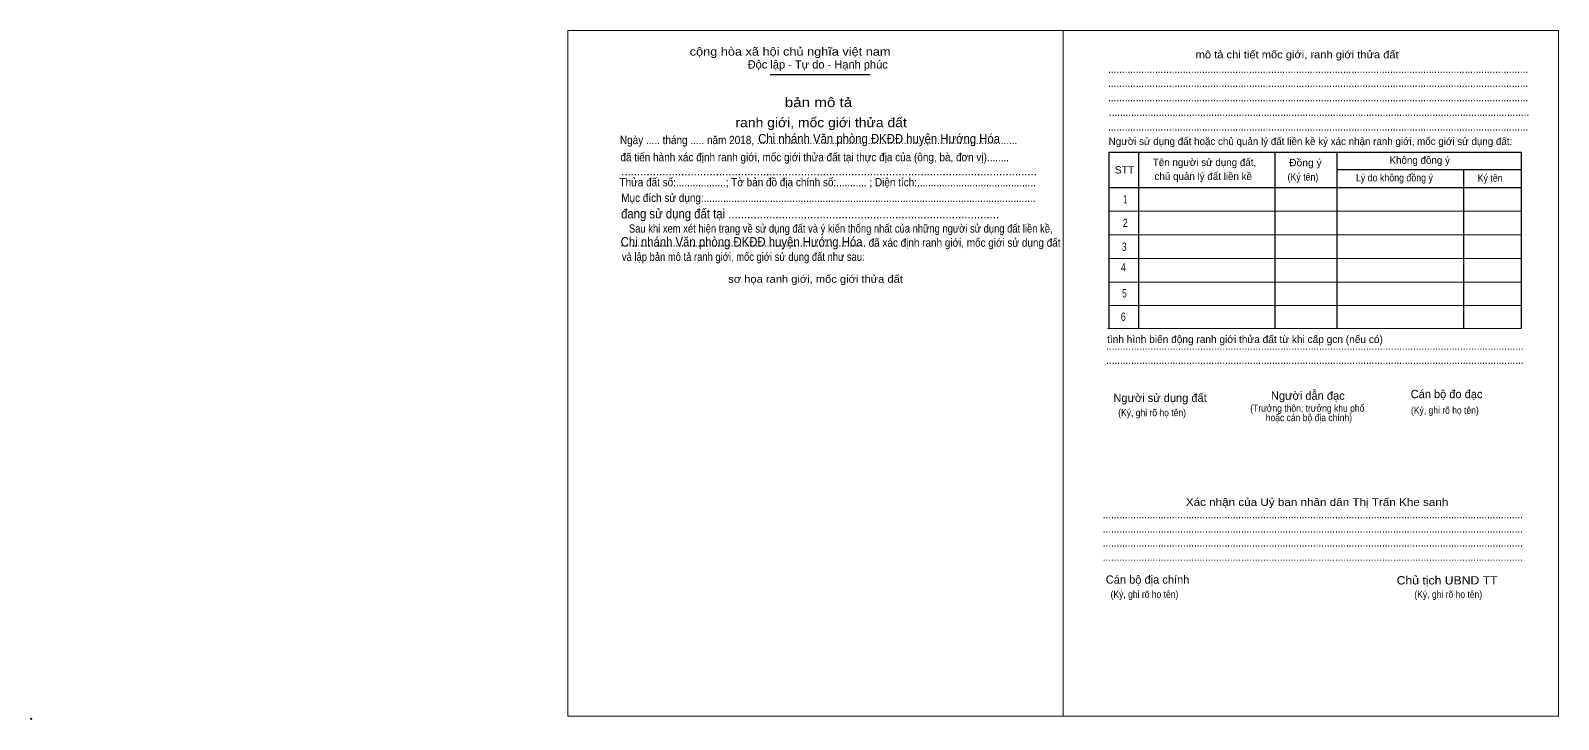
# Model space of a CAD drawing. Header units: metres. Extents: x 550403 to 551646, y 1838614 to 1838792.
# Drawn here: x 551041.6 to 551366.1, y 1838617.8 to 1838764 of the extents above; entities that cross this region are included whole.
import ezdxf
from ezdxf.enums import TextEntityAlignment as Align

# ---------------------------------------------------------------- set-up
doc = ezdxf.new("R2010")
doc.units = ezdxf.units.M
doc.header["$LTSCALE"] = 0.5
doc.header["$PDMODE"] = 32
doc.header["$PDSIZE"] = 0.25
doc.layers.add('25', color=7, linetype='Continuous')
doc.layers.add('5', color=7, linetype='Continuous', lineweight=13)
doc.layers.add('7', color=7, linetype='Continuous', lineweight=13)

msp = doc.modelspace()

# ---------------------------------------------------------------- linework, layer by layer
at = {"layer": '5'}
msp.add_point((551041.69, 1838617.88), dxfattribs=at)
at = {"layer": '7', "lineweight": 25}
for p, q in [((551198.62, 1838754.64), (551219.89, 1838754.64)), ((551276.84, 1838738.09), (551276.84, 1838700.73)), ((551305.86, 1838737.94), (551305.86, 1838700.73)), ((551318.96, 1838737.94), (551318.96, 1838700.73)), ((551318.96, 1838734.47), (551358.19, 1838734.47)), ((551345.9, 1838734.47), (551345.9, 1838700.73)), ((551270.54, 1838730.66), (551358.19, 1838730.66))]:
    msp.add_line(p, q, dxfattribs=at)
at = {"layer": '7'}
for p, q in [((551270.54, 1838725.65), (551358.19, 1838725.65)), ((551270.54, 1838720.63), (551358.19, 1838720.63)), ((551270.54, 1838715.61), (551358.19, 1838715.61)), ((551270.54, 1838710.59), (551358.19, 1838710.59)), ((551270.54, 1838705.58), (551358.19, 1838705.58)), ((551270.39, 1838700.73), (551358.04, 1838700.73))]:
    msp.add_line(p, q, dxfattribs=at)
for points in [[(551155.69, 1838763.96), (551260.87, 1838763.96), (551260.87, 1838618.48), (551155.69, 1838618.48)], [(551260.87, 1838763.96), (551366.06, 1838763.96), (551366.06, 1838618.47), (551260.87, 1838618.47)], [(551260.88, 1838763.96), (551366.06, 1838763.96), (551366.06, 1838618.47), (551260.88, 1838618.47)]]:
    msp.add_lwpolyline(points, close=True, dxfattribs=at)
at = {"layer": '7', "lineweight": 25}
msp.add_lwpolyline([(551358.19, 1838700.73), (551358.19, 1838738.09), (551270.54, 1838738.09), (551270.54, 1838700.73)], dxfattribs=at)

# ---------------------------------------------------------------- texts
at = {"layer": '25', "width": 0.9}
for p in [(551196.1, 1838740.02), (551166.9, 1838718.12)]:
    msp.add_text('Chi nhánh Văn phòng ĐKĐĐ huyện Hướng Hóa', height=2, dxfattribs=at).set_placement(p)
at = {"layer": '7'}
for s, height, width, p in [('cộng hòa xã hội chủ nghĩa việt nam', 1.756, 1.15, (551181.56, 1838758.64)), ('........................................................................................................................................................', 1.756, 0.9, (551270.4, 1838754.98)), ('........................................................................................................................................................', 1.756, 0.9, (551270.4, 1838751.98)), ('........................................................................................................................................................', 1.756, 0.9, (551270.4, 1838748.96)), ('........................................................................................................................................................', 1.756, 0.9, (551270.59, 1838745.84)), ('Ngày ..... tháng ..... năm 2018, ..............................................................................................', 1.76, 0.9, (551166.74, 1838739.86)), ('........................................................................................................................................................', 1.756, 0.9, (551270.4, 1838742.72)), (' đã tiến hành xác định ranh giới, mốc giới thửa đất tại thực địa của (ông, bà, đơn vị)........', 1.756, 0.9, (551166.26, 1838736.22)), ('STT', 1.555, 1.05, (551271.84, 1838733.62)), ('Đồng ý', 1.555, 1.05, (551308.86, 1838735.16)), ('Thửa đất số:..................; Tờ bản đồ địa chính số:........... ; Diện tích:...........................................', 1.756, 0.9, (551166.65, 1838730.9)), ('....................................................................................................................................', 2, 0.9, (551167.02, 1838733.22)), ('(Ký tên)', 1.555, 0.9, (551308.52, 1838732.12)), ('Lý do không đồng ý', 1.555, 0.9, (551323.06, 1838731.96)), ('Ký tên', 1.555, 0.9, (551348.9, 1838731.9)), ('Mục đích sử dụng:........................................................................................................................', 1.756, 0.9, (551167.02, 1838727.6)), ('đang sử dụng đất tại ......................................................................................', 2, 0.9, (551166.98, 1838724.1)), ('Sau khi xem xét hiện trạng về sử dụng đất và ý kiến thống nhất của những người sử dụng đất liền kề,', 1.756, 0.85, (551168.64, 1838721.08)), ('......................................................................................... đã xác định ranh giới, mốc giới sử dụng đất', 1.752, 0.9, (551166.84, 1838718.08)), (' và lập bản mô tả ranh giới, mốc giới sử dụng đất như sau:', 1.756, 0.85, (551166.6, 1838715.08)), ('.......................................................................................................................................................', 1.756, 0.9, (551270, 1838696.2)), ('.......................................................................................................................................................', 1.756, 0.9, (551270, 1838693.18)), ('(Ký, ghi rõ họ tên)', 1.505, 0.9, (551272.56, 1838682.12)), ('(Ký, ghi rõ họ tên)', 1.505, 0.9, (551334.74, 1838682.62)), ('........................................................................................................................................................', 1.756, 0.9, (551269.28, 1838660.44)), ('........................................................................................................................................................', 1.756, 0.9, (551269.28, 1838657.42)), ('........................................................................................................................................................', 1.756, 0.9, (551269.28, 1838654.42)), ('........................................................................................................................................................', 1.756, 0.9, (551269.28, 1838651.42)), ('Chủ tịch UBND TT', 1.76, 1.1, (551331.7, 1838646.4)), ('(Ký, ghi rõ họ tên)', 1.505, 0.9, (551270.94, 1838643.56)), ('(Ký, ghi rõ họ tên)', 1.505, 0.9, (551335.46, 1838643.56))]:
    msp.add_text(s, height=height, dxfattribs=dict(at, width=width)).set_placement(p)
for s, height, p in [('Độc lập - Tự do - Hạnh phúc', 1.756, (551193.86, 1838755.9)), ('Người sử dụng đất hoặc chủ quản lý đất liền kề ký xác nhận ranh giới, mốc giới sử dụng đất:', 1.555, (551270.54, 1838739.68)), ('Tên người sử dụng đất,', 1.555, (551279.92, 1838735.22)), ('Không đồng ý', 1.555, (551330.18, 1838735.68)), ('chủ quản lý đất liền kề', 1.555, (551280.28, 1838732.26)), ('tình hình biến động ranh giới thửa đất từ khi cấp gcn (nếu có)', 1.605, (551270.2, 1838697.64)), ('Người sử dụng đất', 1.756, (551271.54, 1838685.14)), ('Người dẫn đạc', 1.76, (551305, 1838685.6)), ('Cán bộ đo đạc', 1.752, (551334.68, 1838685.94)), ('Cán bộ địa chính', 1.756, (551269.92, 1838646.56))]:
    msp.add_text(s, height=height, dxfattribs=at).set_placement(p)
for s, height, width, p in [('mô tả chi tiết mốc giới, ranh giới thửa đất', 1.605, 1.1, (551310.57, 1838758.08)), ('bản mô tả', 2.007, 1.2, (551208.91, 1838747.72)), ('ranh giới, mốc giới thửa đất', 2.007, 1.1, (551209.47, 1838743.44)), ('1', 1.756, 0.7, (551274.045, 1838727.26)), ('2', 1.756, 0.8, (551274.055, 1838722.26)), ('3', 1.756, 0.75, (551273.855, 1838717.22)), ('sơ họa ranh giới, mốc giới thửa đất', 1.605, 1.1, (551208.295, 1838710.44)), ('4', 1.756, 0.8, (551273.66, 1838712.84)), ('5', 1.756, 0.75, (551273.865, 1838707.32)), ('6', 1.756, 0.8, (551273.635, 1838702.36)), ('(Trưởng thôn, trưởng khu phố', 1.505, 0.9, (551312.72, 1838683.06)), ('hoặc cán bộ địa chính)', 1.505, 0.9, (551313.06, 1838681.06)), ('Xác nhận của Uỷ ban nhân dân Thị Trấn Khe sanh', 1.61, 1.15, (551314.8, 1838663.08))]:
    msp.add_text(s, height=height, dxfattribs=dict(at, width=width)).set_placement(p, align=Align.CENTER)

doc.saveas('drawing.dxf')
